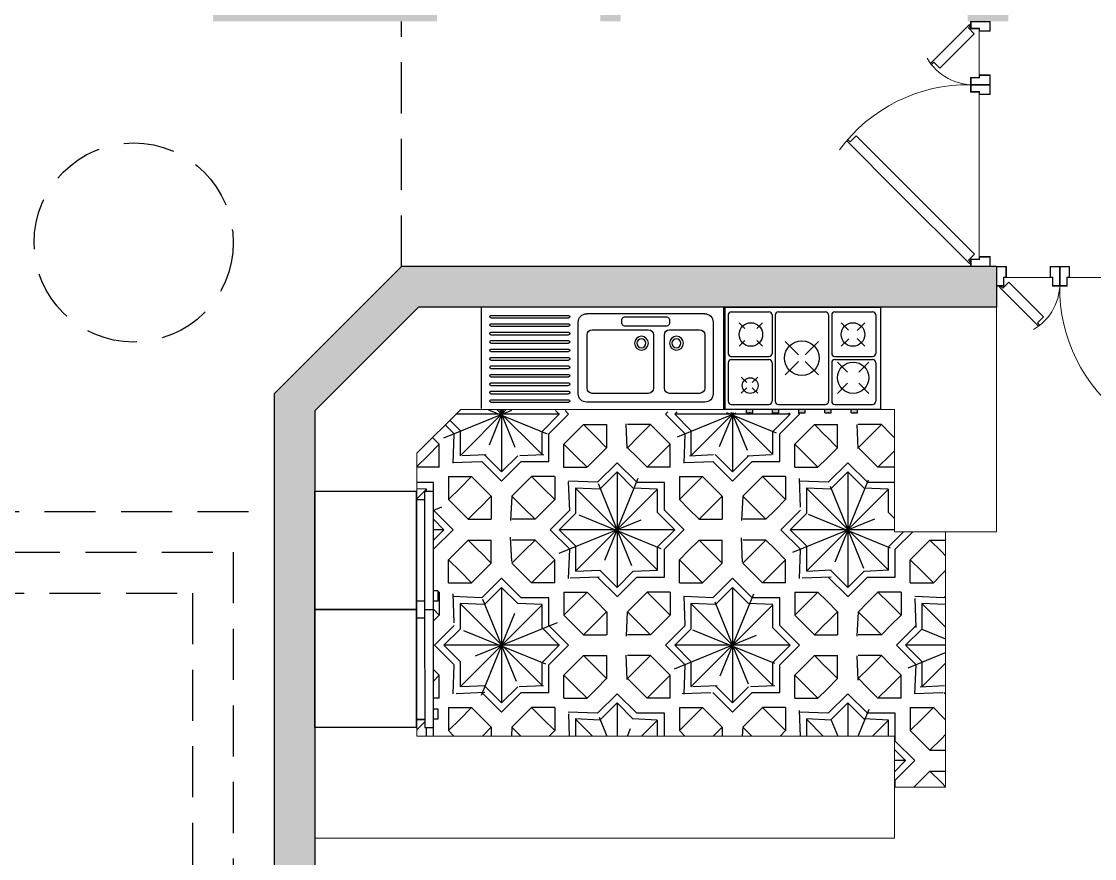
# Model space of a CAD drawing. Header units: inches. Extents: x 70 to 1974, y -315 to 363.
# Drawn here: x 153.58 to 158.84, y 39.13 to 43.23 of the extents above; entities that cross this region are included whole.
import ezdxf

# ---------------------------------------------------------------- set-up
doc = ezdxf.new("R2010")
doc.units = ezdxf.units.IN
doc.header["$MEASUREMENT"] = 0
doc.linetypes.add('HIDDEN', pattern=[0.375, 0.25, -0.125])
for name, color, linetype, lineweight in [('1', 19, 'Continuous', 5), ('FURN', 155, 'Continuous', 13), ('LAYER1', 8, 'Continuous', 9)]:
    doc.layers.add(name, color=color, linetype=linetype, lineweight=lineweight)
for name, color, linetype in [('fer', 8, 'Continuous'), ('fernesher  01', 8, 'Continuous'), ('Fur', 1, 'Continuous'), ('HATCH', 253, 'Continuous'), ('HID', 5, 'HIDDEN')]:
    doc.layers.add(name, color=color, linetype=linetype)
doc.layers.add('moble', color=7, linetype='Continuous', lineweight=5, true_color=0x32414e)

# ---------------------------------------------------------------- blocks, each defined once
blk = doc.blocks.new('DBLDR120K')
at = {"linetype": 'Continuous'}
for p, q in [((-1.18, -0.096), (-1.1857, -0.1017)), ((-1.1857, -0.1017), (-0.9948, -0.2926)), ((-1.169, -0.107), (-1.18, -0.096)), ((-1.1397, -0.0777), (-1.1686, -0.1067)), ((-0.4028, -0.4202), (-0.0603, -0.0777)), ((-0.0143, -0.1017), (-0.3678, -0.4552)), ((-0.0603, -0.0777), (-0.0314, -0.1067)), ((-0.031, -0.107), (-0.02, -0.096)), ((-0.02, -0.096), (-0.0143, -0.1017)), ((-1.0001, -0.2759), (-0.9708, -0.2466)), ((-0.9891, -0.287), (-1.0001, -0.2759)), ((-0.9948, -0.2926), (-0.9891, -0.287)), ((-0.6393, -0.6567), (-0.4028, -0.4202)), ((-0.3678, -0.4552), (-0.6153, -0.7027)), ((-0.61, -0.686), (-0.6393, -0.6567)), ((-0.621, -0.697), (-0.61, -0.686)), ((-0.6153, -0.7027), (-0.621, -0.697))]:
    blk.add_line(p, q, dxfattribs=at)
for p, q in [((-1.1519, -0.0545), (-0.9381, -0.0545)), ((-1.1397, -0.0777), (-0.9708, -0.2466)), ((-0.0481, -0.0545), (-0.8419, -0.0545))]:
    blk.add_line(p, q)
for points in [[(-1.1519, -0.0545), (-1.1519, 0), (-1.2, 0), (-1.2, -0.096), (-1.1644, -0.096), (-1.1644, -0.0545)], [(-0.9381, -0.0545), (-0.9381, 0), (-0.89, 0), (-0.89, -0.096), (-0.9256, -0.096), (-0.9256, -0.0545)], [(-0.8419, -0.0545), (-0.8419, 0), (-0.89, 0), (-0.89, -0.096), (-0.8544, -0.096), (-0.8544, -0.0545)], [(-0.0481, -0.0545), (-0.0481, 0), (0, 0), (0, -0.096), (-0.0356, -0.096), (-0.0356, -0.0545)], [(-1.1539, -0.0525), (-1.1539, -0.002), (-1.198, -0.002), (-1.198, -0.094), (-1.1664, -0.094), (-1.1664, -0.0525)], [(-0.9361, -0.0525), (-0.9361, -0.002), (-0.892, -0.002), (-0.892, -0.094), (-0.9236, -0.094), (-0.9236, -0.0525)], [(-0.8439, -0.0525), (-0.8439, -0.002), (-0.888, -0.002), (-0.888, -0.094), (-0.8564, -0.094), (-0.8564, -0.0525)], [(-0.0461, -0.0525), (-0.0461, -0.002), (-0.002, -0.002), (-0.002, -0.094), (-0.0336, -0.094), (-0.0336, -0.0525)]]:
    blk.add_lwpolyline(points, close=True, dxfattribs=at)
for centre, radius, start, end in [((-1.6655, -0.1105), 0.7756, 8.0415, 8.1907), ((-0.1145, -0.1105), 0.7756, 171.8093, 171.9585), ((-1.154, -0.0815), 0.2645, 300.4974, 3.1415), ((-0.1145, -0.1105), 0.7756, 178.9285, 233.9661)]:
    blk.add_arc(centre, radius, start, end)
blk = doc.blocks.new('REFREJRATOR')
at = {"layer": 'fer', "linetype": 'Continuous'}
for p, q in [((0, 0), (-0.6433, 0)), ((-0.6433, 0), (-0.6433, -0.5514)), ((0, -0.5514), (0, 0)), ((-0.6433, -0.5514), (0, -0.5514)), ((-0.5974, -0.5514), (-0.5974, -0.5974)), ((-0.046, -0.5514), (-0.046, -0.5974)), ((-0.6433, -0.5974), (-0.6433, -0.6433)), ((-0.6433, -0.5974), (0, -0.5974)), ((0, -0.5974), (0, -0.6433)), ((-0.6433, -0.6433), (0, -0.6433)), ((-0.1007, -0.6712), (-0.1007, -0.6433)), ((-0.0472, -0.6712), (-0.1007, -0.6712)), ((-0.0472, -0.6433), (-0.0472, -0.6712))]:
    blk.add_line(p, q, dxfattribs=at)
blk = doc.blocks.new('eg')
at = {"layer": 'Fur', "color": 252}
for p, q in [((0, 0.5), (0, 0)), ((1.2043, 0.5), (1.2043, 0)), ((0.0584, 0.4267), (0.0584, 0.0733)), ((0.6834, 0.4686), (0.1003, 0.4686)), ((0.2746, 0.4397), (0.2746, 0.42)), ((0.4966, 0.4521), (0.2871, 0.4521)), ((0.509, 0.42), (0.509, 0.4397)), ((0.7252, 0.0733), (0.7252, 0.4267)), ((1.1564, 0.4602), (0.7731, 0.4602)), ((1.1564, 0.4477), (0.7731, 0.4477)), ((0.2735, 0.3889), (0.1257, 0.3889)), ((0.2871, 0.4076), (0.4966, 0.4076)), ((0.6556, 0.3889), (0.3788, 0.3889)), ((1.1564, 0.4186), (0.7731, 0.4186)), ((1.1564, 0.4061), (0.7731, 0.4061)), ((1.1564, 0.3769), (0.7731, 0.3769)), ((0.1, 0.3632), (0.1, 0.1005)), ((0.2992, 0.1005), (0.2992, 0.3632)), ((0.3531, 0.3632), (0.3531, 0.1005)), ((0.6813, 0.1005), (0.6813, 0.3632)), ((1.1564, 0.3644), (0.7731, 0.3644)), ((1.1564, 0.3352), (0.7731, 0.3352)), ((1.1564, 0.3227), (0.7731, 0.3227)), ((1.1564, 0.2936), (0.7731, 0.2936)), ((1.1564, 0.2811), (0.7731, 0.2811)), ((1.1564, 0.2519), (0.7731, 0.2519)), ((1.1564, 0.2394), (0.7731, 0.2394)), ((1.1564, 0.2102), (0.7731, 0.2102)), ((1.1564, 0.1977), (0.7731, 0.1977)), ((1.1564, 0.1686), (0.7731, 0.1686)), ((1.1564, 0.1561), (0.7731, 0.1561)), ((1.1564, 0.1269), (0.7731, 0.1269)), ((1.1564, 0.1144), (0.7731, 0.1144)), ((0.1257, 0.0748), (0.2735, 0.0748)), ((0.3788, 0.0748), (0.6556, 0.0748)), ((1.1564, 0.0852), (0.7731, 0.0852)), ((1.1564, 0.0727), (0.7731, 0.0727)), ((0.1003, 0.0314), (0.6834, 0.0314)), ((1.1564, 0.0436), (0.7731, 0.0436)), ((1.1564, 0.0311), (0.7731, 0.0311))]:
    blk.add_line(p, q, dxfattribs=at)
for centre, radius in [((0.2397, 0.3226), 0.034), ((0.2397, 0.3226), 0.0223), ((0.4127, 0.3226), 0.034), ((0.4127, 0.3226), 0.0223)]:
    blk.add_circle(centre, radius, dxfattribs=at)
for centre, radius, start, end in [((0.1003, 0.4267), 0.0418, 90, 180), ((0.2871, 0.4397), 0.0124, 90, 180), ((0.4966, 0.4397), 0.0124, 0, 90), ((0.6834, 0.4267), 0.0418, 0, 90), ((0.7731, 0.454), 0.00625, 90, 270), ((1.1564, 0.454), 0.00625, 270, 90), ((0.1257, 0.3632), 0.0257, 90, 180), ((0.2735, 0.3632), 0.0257, 0, 90), ((0.2871, 0.42), 0.0124, 180, 270), ((0.3788, 0.3632), 0.0257, 90, 180), ((0.4966, 0.42), 0.0124, 270, 0), ((0.6556, 0.3632), 0.0257, 0, 90), ((0.7731, 0.4123), 0.00625, 90, 270), ((0.7731, 0.3706), 0.00625, 90, 270), ((1.1564, 0.4123), 0.00625, 270, 90), ((1.1564, 0.3706), 0.00625, 270, 90), ((0.7731, 0.329), 0.00625, 90, 270), ((1.1564, 0.329), 0.00625, 270, 90), ((0.7731, 0.2873), 0.00625, 90, 270), ((1.1564, 0.2873), 0.00625, 270, 90), ((0.7731, 0.2456), 0.00625, 90, 270), ((1.1564, 0.2456), 0.00625, 270, 90), ((0.7731, 0.204), 0.00625, 90, 270), ((0.7731, 0.1623), 0.00625, 90, 270), ((1.1564, 0.204), 0.00625, 270, 90), ((1.1564, 0.1623), 0.00625, 270, 90), ((0.7731, 0.1206), 0.00625, 90, 270), ((1.1564, 0.1206), 0.00625, 270, 90), ((0.1003, 0.0733), 0.0418, 180, 270), ((0.1257, 0.1005), 0.0257, 180, 270), ((0.2735, 0.1005), 0.0257, 270, 0), ((0.3788, 0.1005), 0.0257, 180, 270), ((0.6556, 0.1005), 0.0257, 270, 0), ((0.6834, 0.0733), 0.0418, 270, 360), ((0.7731, 0.079), 0.00625, 90, 270), ((1.1564, 0.079), 0.00625, 270, 90), ((0.7731, 0.0373), 0.00625, 90, 270), ((1.1564, 0.0373), 0.00625, 270, 90)]:
    blk.add_arc(centre, radius, start, end, dxfattribs=at)
blk = doc.blocks.new('GAZ')
at = {"layer": '1'}
h = blk.add_hatch(color=256, dxfattribs=at)
h.paths.add_polyline_path([(-0.8533, -0.65), (-0.8533, -0.6736), (-0.8133, -0.6736), (-0.8133, -0.65)])
h.paths.add_polyline_path([(-0.6472, -0.6736), (-0.6472, -0.65), (-0.6872, -0.65), (-0.6872, -0.6736)])
h.paths.add_polyline_path([(-0.48, -0.6736), (-0.48, -0.65), (-0.52, -0.65), (-0.52, -0.6736)])
h.paths.add_polyline_path([(-0.3133, -0.6736), (-0.3133, -0.65), (-0.3533, -0.65), (-0.3533, -0.6736)])
h.paths.add_polyline_path([(-0.1867, -0.65), (-0.1867, -0.6736), (-0.1467, -0.6736), (-0.1467, -0.65)])
at = {"layer": 'fer', "linetype": 'Continuous'}
for p, q in [((-1, 0), (0, 0)), ((-1, 0), (-1, -0.65)), ((0, 0), (0, -0.65)), ((-1, -0.65), (0, -0.65))]:
    blk.add_line(p, q, dxfattribs=at)
at = {"layer": 'fernesher  01', "linetype": 'Continuous'}
for p, q in [((-0.97, -0.05), (-0.97, -0.295)), ((-0.95, -0.03), (-0.71, -0.03)), ((-0.69, -0.05), (-0.69, -0.295)), ((-0.67, -0.05), (-0.67, -0.6)), ((-0.65, -0.03), (-0.35, -0.03)), ((-0.33, -0.05), (-0.33, -0.6)), ((-0.31, -0.05), (-0.31, -0.295)), ((-0.29, -0.03), (-0.05, -0.03)), ((-0.03, -0.05), (-0.03, -0.295)), ((-0.9, -0.1), (-0.8625, -0.1375)), ((-0.7875, -0.1375), (-0.75, -0.1)), ((-0.25, -0.1), (-0.2023, -0.1477)), ((-0.1486, -0.1486), (-0.1, -0.1)), ((-0.25, -0.25), (-0.202, -0.202)), ((-0.1489, -0.2011), (-0.1, -0.25)), ((-0.9, -0.25), (-0.8625, -0.2125)), ((-0.7875, -0.2125), (-0.75, -0.25)), ((-0.6061, -0.2189), (-0.5212, -0.3038)), ((-0.4788, -0.3038), (-0.3939, -0.2189)), ((-0.95, -0.315), (-0.71, -0.315)), ((-0.95, -0.335), (-0.71, -0.335)), ((-0.29, -0.315), (-0.05, -0.315)), ((-0.29, -0.335), (-0.05, -0.335)), ((-0.97, -0.355), (-0.97, -0.6)), ((-0.69, -0.355), (-0.69, -0.6)), ((-0.6061, -0.4311), (-0.5212, -0.3462)), ((-0.4788, -0.3462), (-0.3939, -0.4311)), ((-0.31, -0.355), (-0.31, -0.6)), ((-0.2736, -0.35), (-0.209, -0.4146)), ((-0.1381, -0.4146), (-0.0736, -0.35)), ((-0.03, -0.355), (-0.03, -0.6)), ((-0.887, -0.4471), (-0.8511, -0.481)), ((-0.8158, -0.481), (-0.7799, -0.4471)), ((-0.887, -0.5482), (-0.8511, -0.5143)), ((-0.8158, -0.5143), (-0.7799, -0.5482)), ((-0.2736, -0.55), (-0.209, -0.4854)), ((-0.1381, -0.4854), (-0.0736, -0.55)), ((-0.95, -0.62), (-0.71, -0.62)), ((-0.8533, -0.6736), (-0.8533, -0.65)), ((-0.8533, -0.6736), (-0.8533, -0.65)), ((-0.8533, -0.6736), (-0.8533, -0.65)), ((-0.8533, -0.6736), (-0.8133, -0.6736)), ((-0.8133, -0.6736), (-0.8133, -0.65)), ((-0.6872, -0.6736), (-0.6872, -0.65)), ((-0.6872, -0.6736), (-0.6472, -0.6736)), ((-0.65, -0.62), (-0.35, -0.62)), ((-0.6472, -0.6736), (-0.6472, -0.65)), ((-0.52, -0.6736), (-0.52, -0.65)), ((-0.52, -0.6736), (-0.48, -0.6736)), ((-0.48, -0.6736), (-0.48, -0.65)), ((-0.3533, -0.6736), (-0.3533, -0.65)), ((-0.3533, -0.6736), (-0.3133, -0.6736)), ((-0.3133, -0.6736), (-0.3133, -0.65)), ((-0.29, -0.62), (-0.05, -0.62)), ((-0.1867, -0.6736), (-0.1867, -0.65)), ((-0.1867, -0.6736), (-0.1467, -0.6736)), ((-0.1467, -0.6736), (-0.1467, -0.65))]:
    blk.add_line(p, q, dxfattribs=at)
for points in [[(-0.8511, -0.48), (-0.8511, -0.481)], [(-0.8511, -0.5143), (-0.8511, -0.5153)], [(-0.8158, -0.481), (-0.8158, -0.48)], [(-0.8158, -0.5153), (-0.8158, -0.5143)]]:
    blk.add_lwpolyline(points, dxfattribs=at)
for centre, radius in [((-0.825, -0.175), 0.075), ((-0.175, -0.175), 0.075), ((-0.5, -0.325), 0.1107), ((-0.1736, -0.45), 0.1), ((-0.8294, -0.5), 0.05)]:
    blk.add_circle(centre, radius, dxfattribs=at)
for centre, start, end in [((-0.95, -0.05), 90, 180), ((-0.71, -0.05), 0, 90), ((-0.65, -0.05), 90, 180), ((-0.35, -0.05), 0, 90), ((-0.29, -0.05), 90, 180), ((-0.05, -0.05), 0, 90), ((-0.95, -0.295), 180, 270), ((-0.95, -0.355), 90, 180), ((-0.71, -0.295), 270, 0), ((-0.71, -0.355), 0, 90), ((-0.29, -0.295), 180, 270), ((-0.29, -0.355), 90, 180), ((-0.05, -0.295), 270, 360), ((-0.05, -0.355), 0, 90), ((-0.95, -0.6), 180, 270), ((-0.71, -0.6), 270, 0), ((-0.65, -0.6), 180, 270), ((-0.35, -0.6), 270, 0), ((-0.29, -0.6), 180, 270), ((-0.05, -0.6), 270, 0)]:
    blk.add_arc(centre, 0.02, start, end, dxfattribs=at)
for p in [(-0.8333, -0.6736), (-0.6872, -0.6736), (-0.5, -0.6736), (-0.3333, -0.6736), (-0.1667, -0.6736)]:
    blk.add_point(p, dxfattribs=at)
blk = doc.blocks.new('k1')
at = {"true_color": 0x636466}
h = blk.add_hatch(color=251, dxfattribs=at)
h.dxf.hatch_style = 1
h.paths.add_polyline_path([(-461.0846, -161.5584), (-462.6065, -161.5584), (-462.6065, -162.181), (-462.6065, -162.181), (-462.6065, -162.3188), (-462.4682, -162.3188), (-462.4682, -161.6968), (-461.2229, -161.6968), (-461.2229, -162.942), (-461.0846, -162.942), (-461.0846, -162.8037)])
h.paths.add_polyline_path([(-460.3927, -161.6968), (-459.1475, -161.6968), (-459.1475, -162.942), (-457.907, -162.942), (-457.907, -162.8037), (-459.0091, -162.8037), (-459.0091, -161.5584), (-460.5311, -161.5584), (-460.5311, -162.181), (-461.0846, -162.181), (-461.0846, -162.3194), (-460.3927, -162.3194)])
h.paths.add_polyline_path([(-459.7009, -162.3194), (-459.1475, -162.3194), (-459.1475, -162.181), (-459.8393, -162.181), (-459.8393, -162.8037), (-461.0846, -162.8037), (-461.0846, -162.942), (-459.7009, -162.942)], flags=17)
h.paths.add_polyline_path([(-458.3173, -161.6968), (-457.072, -161.6968), (-457.0735, -162.2633), (-457.0043, -162.2633), (-456.9351, -162.2631), (-456.9337, -161.5584), (-458.4557, -161.5584), (-458.4557, -162.181), (-459.0091, -162.181), (-459.0091, -162.3194), (-458.3173, -162.3194)])
h.paths.add_polyline_path([(-457.434, -165.0145), (-453.6596, -165.0145), (-453.6596, -164.5635), (-457.434, -164.5635)], flags=9)
h.paths.add_polyline_path([(-466.4646, -178.781), (-469.7624, -178.781), (-469.7624, -178.172), (-466.4646, -178.172)], flags=9)
h.paths.add_polyline_path([(-465.7865, -177.1188), (-468.3426, -177.1188), (-468.3426, -176.3458), (-465.7865, -176.3458)], flags=9)
h.paths.add_polyline_path([(-466.6372, -172.2588), (-468.4262, -172.2588), (-468.4262, -171.5854), (-466.6372, -171.5854)], flags=9)
h.paths.add_polyline_path([(-467.4058, -174.7927), (-469.1563, -174.7927), (-469.1563, -174.3652), (-467.4058, -174.3652)], flags=9)
h.paths.add_polyline_path([(-466.5791, -173.4899), (-469.3301, -173.4899), (-469.3301, -173.0249), (-466.5791, -173.0249)], flags=9)
h.paths.add_polyline_path([(-469.0047, -195.6182), (-468.5367, -195.6499), (-468.4415, -195.1099), (-468.9095, -195.0782)], flags=9)
h.paths.add_polyline_path([(-465.4248, -183.2086), (-468.8542, -183.2375), (-468.859, -182.6675), (-465.4296, -182.6386)], flags=9)
h.paths.add_polyline_path([(-469.3327, -170.5279), (-465.1389, -170.5279), (-465.1389, -170.0268), (-469.3327, -170.0268)], flags=9)
h.paths.add_polyline_path([(-469.4484, -194.8322), (-468.9804, -194.864), (-468.8852, -194.324), (-469.3532, -194.2922)], flags=9)
h.paths.add_polyline_path([(-467.2761, -194.8572), (-468.7185, -194.8693), (-468.7236, -194.2619), (-467.2812, -194.2497)], flags=9)
h.paths.add_polyline_path([(-464.4483, -194.8452), (-465.6532, -194.8554), (-465.658, -194.2854), (-464.4531, -194.2752)], flags=9)
h.paths.add_polyline_path([(-466.8236, -194.8161), (-465.8001, -194.8479), (-465.7049, -194.3079), (-466.7283, -194.2761)], flags=9)
h.paths.add_polyline_path([(-468.6542, -184.4538), (-467.9788, -184.4761), (-467.9121, -184.093), (-468.5875, -184.0708)], flags=9)
h.paths.add_polyline_path([(-468.0005, -184.2226), (-467.9115, -184.2308), (-467.8869, -184.09), (-467.976, -184.0818)], flags=9)
h.paths.add_polyline_path([(-469.3709, -184.1154), (-469.3068, -184.1217), (-469.2877, -184.0123), (-469.3518, -184.0059)], flags=9)
h.paths.add_polyline_path([(-469.4589, -184.4456), (-469.3558, -184.4539), (-469.3307, -184.3103), (-469.4338, -184.3019)], flags=9)
h.paths.add_polyline_path([(-469.5642, -184.3939), (-468.6423, -184.4137), (-468.583, -184.0728), (-469.5048, -184.053)], flags=9)
h.paths.add_polyline_path([(-468.6139, -183.8392), (-467.9386, -183.8615), (-467.8718, -183.4785), (-468.5472, -183.4562)], flags=9)
h.paths.add_polyline_path([(-467.9602, -183.5893), (-467.8711, -183.5975), (-467.8466, -183.4567), (-467.9356, -183.4486)], flags=9)
h.paths.add_polyline_path([(-469.3753, -183.5029), (-469.3112, -183.5093), (-469.2922, -183.3999), (-469.3563, -183.3935)], flags=9)
h.paths.add_polyline_path([(-469.4633, -183.8331), (-469.3602, -183.8415), (-469.3352, -183.6978), (-469.4383, -183.6895)], flags=9)
h.paths.add_polyline_path([(-469.5687, -183.7814), (-468.6468, -183.8012), (-468.5875, -183.4604), (-469.5093, -183.4406)], flags=9)
h.paths.add_polyline_path([(-464.47, -193.0711), (-466.41, -193.0875), (-466.415, -192.4875), (-464.4751, -192.4711)], flags=9)
h.paths.add_polyline_path([(-464.4471, -179.8895), (-467.4444, -179.9148), (-467.4494, -179.3223), (-464.4521, -179.297)], flags=9)
h.paths.add_polyline_path([(-464.457, -175.972), (-466.6844, -175.9908), (-466.6894, -175.3983), (-464.462, -175.3795)], flags=9)
h.paths.add_polyline_path([(-464.4659, -178.7758), (-466.5484, -178.7933), (-466.5535, -178.1859), (-464.4711, -178.1683)], flags=9)
h.paths.add_polyline_path([(-464.4666, -174.8525), (-466.289, -174.8679), (-466.294, -174.2754), (-464.4716, -174.26)], flags=9)
h.paths.add_polyline_path([(-464.4687, -173.5351), (-466.4711, -173.552), (-466.476, -172.9745), (-464.4735, -172.9576)], flags=9)
h.paths.add_polyline_path([(-464.498, -172.0947), (-465.5354, -172.1034), (-465.539, -171.6759), (-464.5016, -171.6672)], flags=9)
h.paths.add_polyline_path([(-464.487, -190.9788), (-466.5209, -190.9788), (-466.5209, -190.4838), (-464.487, -190.4838)], flags=9)
h.paths.add_polyline_path([(-464.361, -186.5578), (-469.8351, -186.604), (-469.84, -186.0269), (-464.3658, -185.9807)], flags=9)
h.paths.add_polyline_path([(-464.4788, -192.0283), (-465.4211, -192.0283), (-465.4211, -191.4476), (-464.4788, -191.4476)], flags=9)
h.paths.add_polyline_path([(-464.4729, -195.6192), (-466.4129, -195.6356), (-466.4173, -195.1106), (-464.4774, -195.0942)], flags=9)
h.paths.add_polyline_path([(-467.7853, -195.7628), (-468.3703, -195.7628), (-468.3703, -194.9678), (-467.7853, -194.9678)], flags=9)
h.paths.add_polyline_path([(-466.5666, -185.6325), (-467.5813, -185.6325), (-467.5813, -185.1645), (-466.5666, -185.1645)], flags=9)
h.paths.add_polyline_path([(-464.4327, -185.5774), (-466.2107, -185.5924), (-466.2141, -185.194), (-464.436, -185.179)], flags=9)
h.paths.add_polyline_path([(-465.6546, -185.0812), (-469.0091, -185.0812), (-469.0091, -184.6089), (-465.6546, -184.6089)], flags=9)
h.paths.add_polyline_path([(-466.2428, -184.4307), (-467.9102, -184.4448), (-467.9133, -184.0854), (-466.2458, -184.0713)], flags=9)
h.paths.add_polyline_path([(-466.2566, -183.7842), (-467.5346, -183.795), (-467.538, -183.3956), (-466.2599, -183.3848)], flags=9)
h.paths.add_polyline_path([(-465.0273, -184.3294), (-465.4483, -184.3329), (-465.4513, -183.9785), (-465.0303, -183.9749)], flags=9)
h.paths.add_polyline_path([(-464.3973, -183.8968), (-466.0498, -183.9107), (-466.0528, -183.5562), (-464.4003, -183.5423)], flags=9)
h.paths.add_polyline_path([(-464.455, -185.0631), (-465.6467, -185.0732), (-465.6499, -184.6851), (-464.4582, -184.6751)], flags=9)
h.paths.add_polyline_path([(-469.6945, -185.0329), (-469.0256, -185.0536), (-468.9633, -184.7007), (-469.6323, -184.6799)], flags=9)
h.paths.add_polyline_path([(-454.5593, -188.4483), (-454.6086, -188.4483), (-454.6086, -188.3003), (-454.5593, -188.3003)], flags=9)
h.paths.add_polyline_path([(-453.4972, -188.5378), (-454.5503, -188.5378), (-454.5503, -188.1414), (-453.4972, -188.1414)], flags=9)
h.paths.add_polyline_path([(-454.1227, -187.4118), (-454.172, -187.4118), (-454.172, -187.2638), (-454.1227, -187.2638)], flags=9)
h.paths.add_polyline_path([(-453.4705, -187.5187), (-454.1053, -187.5187), (-454.1053, -187.0937), (-453.4705, -187.0937)], flags=9)
h.paths.add_polyline_path([(-453.9631, -180.2095), (-454.0124, -180.2095), (-454.0124, -180.0615), (-453.9631, -180.0615)], flags=9)
h.paths.add_polyline_path([(-453.745, -181.0596), (-453.7944, -181.0596), (-453.7944, -180.9116), (-453.745, -180.9116)], flags=9)
h.paths.add_polyline_path([(-453.8343, -182.0033), (-453.8837, -182.0033), (-453.8837, -181.8553), (-453.8343, -181.8553)], flags=9)
h.paths.add_polyline_path([(-454.2191, -183.8516), (-454.2685, -183.8516), (-454.2685, -183.7036), (-454.2191, -183.7036)], flags=9)
h.paths.add_polyline_path([(-454.3381, -184.7282), (-454.3874, -184.7282), (-454.3874, -184.5803), (-454.3381, -184.5803)], flags=9)
h.paths.add_polyline_path([(-453.4934, -186.5421), (-454.1745, -186.5421), (-454.1745, -186.1171), (-453.4934, -186.1171)], flags=9)
h.paths.add_polyline_path([(-452.9888, -187.4826), (-453.5455, -187.4826), (-453.5455, -187.1401), (-452.9888, -187.1401)], flags=9)
h.paths.add_polyline_path([(-452.9888, -186.4979), (-453.5455, -186.4979), (-453.5455, -186.1555), (-452.9888, -186.1555)], flags=9)
h.paths.add_polyline_path([(-452.9803, -184.8325), (-454.3481, -184.8325), (-454.3481, -184.3829), (-452.9803, -184.3829)], flags=9)
h.paths.add_polyline_path([(-452.9468, -184.0507), (-454.226, -184.0507), (-454.226, -183.5072), (-452.9468, -183.5072)], flags=9)
h.paths.add_polyline_path([(-453.1169, -182.1053), (-453.8089, -182.1053), (-453.8089, -181.6802), (-453.1169, -181.6802)], flags=9)
h.paths.add_polyline_path([(-453.136, -181.1745), (-453.7422, -181.1745), (-453.7422, -180.729), (-453.136, -180.729)], flags=9)
h.paths.add_polyline_path([(-453.001, -180.3219), (-453.9383, -180.3219), (-453.9383, -179.8723), (-453.001, -179.8723)], flags=9)
h.paths.add_polyline_path([(-452.9331, -173.2627), (-456.203, -173.3197), (-456.2193, -172.3875), (-452.9494, -172.3304)], flags=9)
h.paths.add_polyline_path([(-452.992, -185.4166), (-454.0463, -185.4166), (-454.0463, -185.1486), (-452.992, -185.1486)], flags=9)
h.paths.add_polyline_path([(-452.9712, -185.9599), (-453.9002, -185.9599), (-453.9002, -185.69), (-452.9712, -185.69)], flags=9)
h.paths.add_polyline_path([(-452.9423, -190.734), (-453.6863, -190.734), (-453.6863, -190.4296), (-452.9423, -190.4296)], flags=9)
h.paths.add_polyline_path([(-452.9888, -188.5324), (-453.5455, -188.5324), (-453.5455, -188.1899), (-452.9888, -188.1899)], flags=9)
h.paths.add_polyline_path([(-454.1582, -186.4325), (-454.2075, -186.4325), (-454.2075, -186.2845), (-454.1582, -186.2845)], flags=9)
h.paths.add_polyline_path([(-454.4433, -190.8044), (-455.4942, -190.8044), (-455.4942, -190.3918), (-454.4433, -190.3918)], flags=9)
h.paths.add_polyline_path([(-452.955, -190.1558), (-453.7048, -190.1558), (-453.7048, -189.8345), (-452.955, -189.8345)], flags=9)
h.paths.add_polyline_path([(-455.3858, -190.1388), (-454.5791, -190.1388), (-454.5791, -189.8611), (-455.3858, -189.8611)], flags=9)
h.paths.add_polyline_path([(-453.0879, -175.6578), (-455.011, -175.6578), (-455.011, -175.326), (-453.0879, -175.326)], flags=9)
h = blk.add_hatch(color=251, dxfattribs=at)
h.dxf.hatch_style = 1
h.paths.add_polyline_path([(-454.8273, -165.5709), (-455.4496, -165.5709), (-455.4496, -165.7093), (-454.827, -165.7093)])
h.paths.add_polyline_path([(-454.6889, -165.5709), (-454.8273, -165.5709), (-454.827, -165.7093), (-454.6886, -165.7093)])
h.paths.add_polyline_path([(-454.066, -165.5709), (-454.6889, -165.5709), (-454.6886, -165.7093), (-454.2044, -165.7093), (-454.2044, -166.9545), (-454.827, -166.9545), (-454.827, -167.6464), (-454.6886, -167.6464), (-454.6886, -167.0929), (-454.066, -167.0929)])
h.paths.add_polyline_path([(-454.6886, -165.7093), (-454.827, -165.7093), (-454.827, -166.2627), (-455.4496, -166.2627), (-455.4496, -167.7847), (-454.2044, -167.7847), (-454.2044, -169.03), (-454.827, -169.03), (-454.827, -169.7218), (-454.6886, -169.7218), (-454.6886, -169.1683), (-454.066, -169.1683), (-454.066, -167.6464), (-455.3113, -167.6464), (-455.3113, -166.4011), (-454.6886, -166.4011)])
h.paths.add_polyline_path([(-454.6886, -167.7847), (-454.827, -167.7847), (-454.827, -168.3382), (-455.4496, -168.3382), (-455.4496, -169.7218), (-455.3113, -169.7218), (-455.3113, -168.4765), (-454.6886, -168.4765)], flags=17)
h.paths.add_polyline_path([(-454.066, -169.7218), (-455.4496, -169.7218), (-455.4496, -169.8602), (-454.2044, -169.8602), (-454.2044, -171.1054), (-454.827, -171.1054), (-454.827, -171.7972), (-454.6886, -171.7972), (-454.6886, -171.2438), (-454.066, -171.2438)])
h.paths.add_polyline_path([(-458.6892, -165.0145), (-454.9148, -165.0145), (-454.9148, -164.5635), (-458.6892, -164.5635)], flags=9)
h.paths.add_polyline_path([(-467.6094, -178.781), (-470.9072, -178.781), (-470.9072, -178.172), (-467.6094, -178.172)], flags=9)
h.paths.add_polyline_path([(-466.9314, -177.1188), (-469.4875, -177.1188), (-469.4875, -176.3458), (-466.9314, -176.3458)], flags=9)
h.paths.add_polyline_path([(-467.782, -172.2588), (-469.571, -172.2588), (-469.571, -171.5854), (-467.782, -171.5854)], flags=9)
h.paths.add_polyline_path([(-468.5506, -174.7927), (-470.3011, -174.7927), (-470.3011, -174.3652), (-468.5506, -174.3652)], flags=9)
h.paths.add_polyline_path([(-467.724, -173.4899), (-470.475, -173.4899), (-470.475, -173.0249), (-467.724, -173.0249)], flags=9)
h.paths.add_polyline_path([(-470.1495, -195.6182), (-469.6815, -195.6499), (-469.5863, -195.1099), (-470.0543, -195.0782)], flags=9)
h.paths.add_polyline_path([(-466.5696, -183.2086), (-469.999, -183.2375), (-470.0038, -182.6675), (-466.5744, -182.6386)], flags=9)
h.paths.add_polyline_path([(-470.4775, -170.5279), (-466.2838, -170.5279), (-466.2838, -170.0268), (-470.4775, -170.0268)], flags=9)
h.paths.add_polyline_path([(-470.5932, -194.8322), (-470.1252, -194.864), (-470.03, -194.324), (-470.498, -194.2922)], flags=9)
h.paths.add_polyline_path([(-468.4209, -194.8572), (-469.8633, -194.8693), (-469.8685, -194.2619), (-468.426, -194.2497)], flags=9)
h.paths.add_polyline_path([(-465.5931, -194.8452), (-466.798, -194.8554), (-466.8029, -194.2854), (-465.5979, -194.2752)], flags=9)
h.paths.add_polyline_path([(-467.9684, -194.8161), (-466.945, -194.8479), (-466.8497, -194.3079), (-467.8732, -194.2761)], flags=9)
h.paths.add_polyline_path([(-469.799, -184.4538), (-469.1236, -184.4761), (-469.0569, -184.093), (-469.7323, -184.0708)], flags=9)
h.paths.add_polyline_path([(-469.1453, -184.2226), (-469.0563, -184.2308), (-469.0318, -184.09), (-469.1208, -184.0818)], flags=9)
h.paths.add_polyline_path([(-470.5157, -184.1154), (-470.4516, -184.1217), (-470.4325, -184.0123), (-470.4966, -184.0059)], flags=9)
h.paths.add_polyline_path([(-470.6037, -184.4456), (-470.5006, -184.4539), (-470.4756, -184.3103), (-470.5787, -184.3019)], flags=9)
h.paths.add_polyline_path([(-470.709, -184.3939), (-469.7872, -184.4137), (-469.7278, -184.0728), (-470.6497, -184.053)], flags=9)
h.paths.add_polyline_path([(-469.7588, -183.8392), (-469.0834, -183.8615), (-469.0167, -183.4785), (-469.6921, -183.4562)], flags=9)
h.paths.add_polyline_path([(-469.105, -183.5893), (-469.016, -183.5975), (-468.9914, -183.4567), (-469.0805, -183.4486)], flags=9)
h.paths.add_polyline_path([(-470.5202, -183.5029), (-470.4561, -183.5093), (-470.437, -183.3999), (-470.5011, -183.3935)], flags=9)
h.paths.add_polyline_path([(-470.6082, -183.8331), (-470.5051, -183.8415), (-470.48, -183.6978), (-470.5831, -183.6895)], flags=9)
h.paths.add_polyline_path([(-470.7135, -183.7814), (-469.7916, -183.8012), (-469.7323, -183.4604), (-470.6541, -183.4406)], flags=9)
h.paths.add_polyline_path([(-465.6149, -193.0711), (-467.5548, -193.0875), (-467.5599, -192.4875), (-465.6199, -192.4711)], flags=9)
h.paths.add_polyline_path([(-465.5919, -179.8895), (-468.5893, -179.9148), (-468.5943, -179.3223), (-465.5969, -179.297)], flags=9)
h.paths.add_polyline_path([(-465.6018, -175.972), (-467.8293, -175.9908), (-467.8343, -175.3983), (-465.6068, -175.3795)], flags=9)
h.paths.add_polyline_path([(-465.6108, -178.7758), (-467.6932, -178.7933), (-467.6983, -178.1859), (-465.6159, -178.1683)], flags=9)
h.paths.add_polyline_path([(-465.6114, -174.8525), (-467.4339, -174.8679), (-467.4389, -174.2754), (-465.6164, -174.26)], flags=9)
h.paths.add_polyline_path([(-465.6135, -173.5351), (-467.6159, -173.552), (-467.6208, -172.9745), (-465.6184, -172.9576)], flags=9)
h.paths.add_polyline_path([(-465.6428, -172.0947), (-466.6803, -172.1034), (-466.6839, -171.6759), (-465.6464, -171.6672)], flags=9)
h.paths.add_polyline_path([(-465.6319, -190.9788), (-467.6657, -190.9788), (-467.6657, -190.4838), (-465.6319, -190.4838)], flags=9)
h.paths.add_polyline_path([(-465.5058, -186.5578), (-470.98, -186.604), (-470.9848, -186.0269), (-465.5107, -185.9807)], flags=9)
h.paths.add_polyline_path([(-465.6236, -192.0283), (-466.566, -192.0283), (-466.566, -191.4476), (-465.6236, -191.4476)], flags=9)
h.paths.add_polyline_path([(-465.6178, -195.6192), (-467.5577, -195.6356), (-467.5621, -195.1106), (-465.6222, -195.0942)], flags=9)
h.paths.add_polyline_path([(-468.9301, -195.7628), (-469.5151, -195.7628), (-469.5151, -194.9678), (-468.9301, -194.9678)], flags=9)
h.paths.add_polyline_path([(-467.7114, -185.6325), (-468.7261, -185.6325), (-468.7261, -185.1645), (-467.7114, -185.1645)], flags=9)
h.paths.add_polyline_path([(-465.5775, -185.5774), (-467.3556, -185.5924), (-467.3589, -185.194), (-465.5809, -185.179)], flags=9)
h.paths.add_polyline_path([(-466.7994, -185.0812), (-470.154, -185.0812), (-470.154, -184.6089), (-466.7994, -184.6089)], flags=9)
h.paths.add_polyline_path([(-467.3876, -184.4307), (-469.0551, -184.4448), (-469.0581, -184.0854), (-467.3907, -184.0713)], flags=9)
h.paths.add_polyline_path([(-467.4014, -183.7842), (-468.6794, -183.795), (-468.6828, -183.3956), (-467.4048, -183.3848)], flags=9)
h.paths.add_polyline_path([(-466.1721, -184.3294), (-466.5931, -184.3329), (-466.5961, -183.9785), (-466.1751, -183.9749)], flags=9)
h.paths.add_polyline_path([(-465.5422, -183.8968), (-467.1946, -183.9107), (-467.1976, -183.5562), (-465.5452, -183.5423)], flags=9)
h.paths.add_polyline_path([(-465.5998, -185.0631), (-466.7915, -185.0732), (-466.7948, -184.6851), (-465.603, -184.6751)], flags=9)
h.paths.add_polyline_path([(-470.8394, -185.0329), (-470.1704, -185.0536), (-470.1082, -184.7007), (-470.7771, -184.6799)], flags=9)
h.paths.add_polyline_path([(-455.7041, -188.4483), (-455.7534, -188.4483), (-455.7534, -188.3003), (-455.7041, -188.3003)], flags=9)
h.paths.add_polyline_path([(-454.6421, -188.5378), (-455.6951, -188.5378), (-455.6951, -188.1414), (-454.6421, -188.1414)], flags=9)
h.paths.add_polyline_path([(-455.2675, -187.4118), (-455.3168, -187.4118), (-455.3168, -187.2638), (-455.2675, -187.2638)], flags=9)
h.paths.add_polyline_path([(-454.6153, -187.5187), (-455.2501, -187.5187), (-455.2501, -187.0937), (-454.6153, -187.0937)], flags=9)
h.paths.add_polyline_path([(-455.1079, -180.2095), (-455.1572, -180.2095), (-455.1572, -180.0615), (-455.1079, -180.0615)], flags=9)
h.paths.add_polyline_path([(-454.8899, -181.0596), (-454.9392, -181.0596), (-454.9392, -180.9116), (-454.8899, -180.9116)], flags=9)
h.paths.add_polyline_path([(-454.9792, -182.0033), (-455.0285, -182.0033), (-455.0285, -181.8553), (-454.9792, -181.8553)], flags=9)
h.paths.add_polyline_path([(-455.364, -183.8516), (-455.4133, -183.8516), (-455.4133, -183.7036), (-455.364, -183.7036)], flags=9)
h.paths.add_polyline_path([(-455.4829, -184.7282), (-455.5322, -184.7282), (-455.5322, -184.5803), (-455.4829, -184.5803)], flags=9)
h.paths.add_polyline_path([(-454.6382, -186.5421), (-455.3193, -186.5421), (-455.3193, -186.1171), (-454.6382, -186.1171)], flags=9)
h.paths.add_polyline_path([(-454.1336, -187.4826), (-454.6903, -187.4826), (-454.6903, -187.1401), (-454.1336, -187.1401)], flags=9)
h.paths.add_polyline_path([(-454.1336, -186.4979), (-454.6903, -186.4979), (-454.6903, -186.1555), (-454.1336, -186.1555)], flags=9)
h.paths.add_polyline_path([(-454.1252, -184.8325), (-455.4929, -184.8325), (-455.4929, -184.3829), (-454.1252, -184.3829)], flags=9)
h.paths.add_polyline_path([(-454.0916, -184.0507), (-455.3708, -184.0507), (-455.3708, -183.5072), (-454.0916, -183.5072)], flags=9)
h.paths.add_polyline_path([(-454.2617, -182.1053), (-454.9537, -182.1053), (-454.9537, -181.6802), (-454.2617, -181.6802)], flags=9)
h.paths.add_polyline_path([(-454.2808, -181.1745), (-454.8871, -181.1745), (-454.8871, -180.729), (-454.2808, -180.729)], flags=9)
h.paths.add_polyline_path([(-454.1459, -180.3219), (-455.0831, -180.3219), (-455.0831, -179.8723), (-454.1459, -179.8723)], flags=9)
h.paths.add_polyline_path([(-454.0779, -173.2627), (-457.3478, -173.3197), (-457.3641, -172.3875), (-454.0942, -172.3304)], flags=9)
h.paths.add_polyline_path([(-454.1368, -185.4166), (-455.1911, -185.4166), (-455.1911, -185.1486), (-454.1368, -185.1486)], flags=9)
h.paths.add_polyline_path([(-454.116, -185.9599), (-455.045, -185.9599), (-455.045, -185.69), (-454.116, -185.69)], flags=9)
h.paths.add_polyline_path([(-454.0871, -190.734), (-454.8312, -190.734), (-454.8312, -190.4296), (-454.0871, -190.4296)], flags=9)
h.paths.add_polyline_path([(-454.1336, -188.5324), (-454.6903, -188.5324), (-454.6903, -188.1899), (-454.1336, -188.1899)], flags=9)
h.paths.add_polyline_path([(-455.303, -186.4325), (-455.3523, -186.4325), (-455.3523, -186.2845), (-455.303, -186.2845)], flags=9)
h.paths.add_polyline_path([(-455.5882, -190.8044), (-456.639, -190.8044), (-456.639, -190.3918), (-455.5882, -190.3918)], flags=9)
h.paths.add_polyline_path([(-454.0999, -190.1558), (-454.8496, -190.1558), (-454.8496, -189.8345), (-454.0999, -189.8345)], flags=9)
h.paths.add_polyline_path([(-456.5306, -190.1388), (-455.7239, -190.1388), (-455.7239, -189.8611), (-456.5306, -189.8611)], flags=9)
h.paths.add_polyline_path([(-454.2327, -175.6578), (-456.1559, -175.6578), (-456.1559, -175.326), (-454.2327, -175.326)], flags=9)

msp = doc.modelspace()

# ---------------------------------------------------------------- hatches: boundary and pattern name
at = {"true_color": 0x105689}
h = msp.add_hatch(color=146, dxfattribs=at)
h.dxf.hatch_style = 1
h.paths.add_polyline_path([(169.96165, 49.22673), (164.99165, 49.22673), (164.99165, 49.02673), (169.76165, 49.02673), (169.76165, 44.52673), (168.06165, 44.52673), (168.06165, 45.32673), (167.86165, 45.32673), (167.86165, 45.22673), (167.96165, 45.22673), (167.96165, 43.62673), (168.06165, 43.62673), (168.06165, 44.42673), (169.76165, 44.42673), (169.76165, 42.82673), (166.34236, 42.82673), (166.34236, 43.02673), (166.27538, 43.02673), (166.27538, 43.02394), (166.26165, 42.72673), (169.76165, 42.72673), (169.76165, 41.69245), (169.76185, 41.69245), (169.76175, 41.11346), (169.76165, 33.02673), (169.96165, 33.02673)])
h.paths.add_polyline_path([(150.32165, 49.02673), (157.11165, 49.02673), (157.11165, 49.22673), (150.12165, 49.22673), (150.12165, 33.02673), (150.32165, 33.02673), (150.32165, 44.42673), (153.32165, 44.42673), (153.32165, 44.52673), (151.62165, 44.52673), (151.62165, 45.92673), (153.22165, 45.92673), (153.22165, 45.32673), (153.32165, 45.32673), (153.32165, 45.60744), (153.52165, 45.60744), (153.52165, 45.70744), (153.32165, 45.70744), (153.32165, 46.02673), (151.52165, 46.02673), (151.52165, 44.52673), (150.32165, 44.52673)])
h.paths.add_polyline_path([(157.46165, 47.72673), (154.52165, 47.72673), (154.52165, 45.62673), (154.62165, 45.62673), (154.62165, 47.52673), (157.46165, 47.52673)])
h.paths.add_polyline_path([(162.96165, 47.72673), (162.36165, 47.72673), (158.66165, 47.72673), (158.66165, 44.62673), (158.21934, 44.62673), (158.21934, 43.62673), (156.51934, 43.62673), (156.51934, 44.62673), (154.62165, 44.62673), (154.52165, 44.62673), (154.52165, 43.22673), (155.61934, 43.22673), (155.61934, 43.32673), (154.62165, 43.32673), (154.62165, 44.52673), (156.41934, 44.52673), (156.41934, 43.22673), (156.51934, 43.22673), (156.51934, 43.52673), (158.21934, 43.52673), (158.21934, 43.22673), (158.41934, 43.22673), (158.41934, 44.52673), (158.86165, 44.52673), (158.86165, 47.52673), (162.16165, 47.52673), (162.16165, 44.22673), (166.86165, 44.22673), (166.86165, 44.32673), (162.36165, 44.32673), (162.36165, 47.52673), (162.96165, 47.52673)])
h.paths.add_polyline_path([(166.86165, 47.72673), (164.16165, 47.72673), (164.16165, 47.52673), (166.76165, 47.52673), (166.76165, 45.22673), (166.86165, 45.22673)], flags=17)
h = msp.add_hatch(color=146, dxfattribs=at)
h.dxf.hatch_style = 1
h.paths.add_polyline_path([(155.52876, 41.82673), (158.36164, 41.82673), (158.36164, 42.02673), (155.44591, 42.02673), (154.82165, 41.40246), (154.82165, 33.02673), (155.02165, 33.02673), (155.02165, 33.22673), (155.02165, 41.31962)])
h.paths.add_polyline_path([(162.06165, 39.72673), (163.76165, 39.72673), (163.76165, 39.12673), (163.86165, 39.12673), (163.86165, 40.42673), (163.76165, 40.42673), (163.76165, 39.82673), (162.06165, 39.82673), (162.06165, 41.22673), (162.36165, 41.22673), (165.06165, 41.22673), (165.06165, 41.32673), (164.76165, 41.32673), (164.76165, 42.72673), (164.66165, 42.72673), (164.66165, 41.32673), (162.36165, 41.32673), (162.36165, 42.62673), (163.86165, 42.62673), (163.86165, 42.72673), (162.36165, 42.72673), (162.36165, 43.02673), (161.66165, 43.02673), (161.66165, 42.82673), (162.16165, 42.82673), (162.16165, 41.42673), (160.26165, 41.42673), (160.26165, 42.82673), (160.56165, 42.82673), (160.56165, 43.02673), (160.06165, 43.02673), (160.06165, 42.02681), (159.56164, 42.02681), (159.56165, 41.93081), (159.56164, 41.82681), (160.06165, 41.82681), (160.06165, 41.32673), (159.56165, 41.32673), (159.56165, 40.82673), (159.66165, 40.82673), (159.66165, 41.22673), (160.06165, 41.22673), (160.51348, 41.22673), (161.86165, 41.22673), (161.86165, 40.02673), (159.56165, 40.02673), (159.56165, 39.92673), (160.12165, 39.92673), (160.12165, 39.32673), (160.22165, 39.32673), (160.22165, 39.92673), (161.86165, 39.92673), (161.86165, 38.52673), (160.12165, 38.52673), (160.12165, 38.42673), (161.86165, 38.42673), (161.86165, 33.22673), (160.92165, 33.22673), (160.92165, 34.42673), (160.72165, 34.42673), (160.72165, 33.02673), (161.86165, 33.02673), (162.06165, 33.02673)])
h.paths.add_polyline_path([(165.06165, 40.22673), (164.96165, 40.22673), (164.96165, 33.02673), (165.06165, 33.02673)])
h.paths.add_polyline_path([(159.12165, 38.52673), (159.02165, 38.52673), (159.02165, 33.22673), (159.02165, 33.02673), (159.12165, 33.02673)])
at = {"layer": 'HATCH', "true_color": 0x986943}
h = msp.add_hatch(dxfattribs=at)
h.set_pattern_fill('AR2', color=35, scale=0.8, angle=765, pattern_type=2)
h.set_pattern_definition([(135, (-65.2993, 156.5373), (-1.1313708, 2e-15), [0.08, -0.72]), (135, (-65.3955, 156.4411), (-1.1313708, 2e-15), [0.08, -0.72]), (135, (-65.5539, 156.2827), (-1.1313708, 2e-15), [0.08, -0.72]), (135, (-65.65, 156.18655), (-1.1313708, 2e-15), [0.08, -0.72]), (315, (-65.1975, 155.734), (1.1313708, -2e-15), [0.08, -0.72]), (315, (-65.1013, 155.8302), (1.1313708, -2e-15), [0.08, -0.72]), (315, (-64.9429, 155.98856), (1.1313708, -2e-15), [0.08, -0.72]), (315, (-64.8468, 156.0847), (1.1313708, -2e-15), [0.08, -0.72]), (225, (-65.65, 156.0847), (-2e-15, -1.1313708), [0.08, -0.72]), (225, (-65.5539, 155.98856), (-2e-15, -1.1313708), [0.08, -0.72]), (225, (-65.2993, 155.734), (-2e-15, -1.1313708), [0.08, -0.72]), (225, (-65.3955, 155.8302), (-2e-15, -1.1313708), [0.08, -0.72]), (45, (-64.8468, 156.18655), (2e-15, 1.1313708), [0.08, -0.72]), (45, (-64.9429, 156.2827), (2e-15, 1.1313708), [0.08, -0.72]), (45, (-65.1013, 156.4411), (2e-15, 1.1313708), [0.08, -0.72]), (45, (-65.1975, 156.5373), (2e-15, 1.1313708), [0.08, -0.72]), (22.2176, (-65.452044, 156.056438), (24.8901578892, 10.1823405335), [0.433848, -42.9509424]), (180, (-64.96555, 156.13563), (-0.5656856, -0.5656856), [0.5656856, -0.5656856]), (45, (-65.45204, 155.932), (2e-15, 1.1313708), [0.568, -0.232]), (315, (-65.45204, 156.3393), (1.1313708, -2e-15), [0.568, -0.232]), (67.7824, (-65.33325, 155.937644), (6.2225409729, 15.2735060474), [0.433848, -42.9509424]), (292.2176, (-65.33325, 156.333624), (10.1823405335, -24.8901578892), [0.433848, -42.9509424]), (337.7824, (-65.452044, 156.21483), (15.2735060474, -6.2225409729), [0.433848, -42.9509424]), (270, (-65.2484, 156.4185), (0.5656856, -0.5656856), [0.5656856, -0.5656856]), (135, (-65.1522, 156.3676), (-1.1313708, 2e-15), [0.136, -0.664]), (225, (-65.2484, 156.4637), (-2e-15, -1.1313708), [0.136, -0.664]), (177.7094, (-65.344564, 156.367565), (-1.131371201, 8.95e-08), [0.1415344, -14.0119104]), (272.2906, (-65.485985, 156.37322), (0.565682856, -13.010764512), [0.1415344, -14.0119104]), (225, (-65.4803, 156.2318), (-2e-15, -1.1313708), [0.136, -0.664]), (315, (-65.5765, 156.1356), (1.1313708, -2e-15), [0.136, -0.664]), (267.7094, (-65.48033, 156.03947), (-8.95e-08, -1.131371201), [0.1415344, -14.0119104]), (2.2906, (-65.485985, 155.898046), (13.010764512, 0.565682856), [0.1415344, -14.0119104]), (315, (-65.3446, 155.9037), (1.1313708, -2e-15), [0.136, -0.664]), (45, (-65.2484, 155.8075), (2e-15, 1.1313708), [0.136, -0.664]), (0, (-65.15223, 155.9037), (0.5656856, 0.5656856), [0.1357648, -0.9956064]), (90, (-65.01647, 155.9037), (-0.5656856, 0.5656856), [0.1357648, -0.9956064]), (45, (-65.0165, 156.0395), (2e-15, 1.1313708), [0.136, -0.664]), (135, (-64.9203, 156.1356), (-1.1313708, 2e-15), [0.136, -0.664]), (90, (-65.01647, 156.2318), (-0.5656856, 0.5656856), [0.1357648, -0.9956064]), (180, (-65.01647, 156.36757), (-0.5656856, -0.5656856), [0.1357648, -0.9956064]), (135, (-65.1692, 156.3393), (-1.1313708, 2e-15), [0.112, -0.688]), (225, (-65.2484, 156.4185), (-2e-15, -1.1313708), [0.12, -0.68]), (177.2737, (-65.33325, 156.333624), (-1.131370945, 1.1e-08), [0.1189288, -11.7739264]), (270, (-65.45204, 156.3393), (0.5656856, -0.5656856), [0.1244504, -1.00692]), (225, (-65.45204, 156.2148), (-2e-15, -1.1313708), [0.112, -0.688]), (315, (-65.53124, 156.1356), (1.1313708, -2e-15), [0.112, -0.688]), (270, (-65.45204, 156.05644), (0.5656856, -0.5656856), [0.1244504, -1.00692]), (2.7263, (-65.452044, 155.93199), (10.748023289, 0.565683144), [0.1189288, -11.7739264]), (315, (-65.33325, 155.93764), (1.1313708, -2e-15), [0.12, -0.68]), (45, (-65.2484, 155.8528), (2e-15, 1.1313708), [0.112, -0.688]), (2.7263, (-65.1692, 155.93199), (10.748023289, 0.565683144), [0.1189288, -11.7739264]), (90, (-65.0504, 155.93764), (-0.5656856, 0.5656856), [0.1131368, -1.0182336]), (45, (-65.0504, 156.0508), (2e-15, 1.1313708), [0.12, -0.68]), (135, (-64.96555, 156.1356), (-1.1313708, 2e-15), [0.12, -0.68]), (90, (-65.0504, 156.2205), (-0.5656856, 0.5656856), [0.1131368, -1.0182336]), (177.2737, (-65.05041, 156.333624), (-1.131370945, 1.1e-08), [0.1189288, -11.7739264]), (270, (-64.9429, 156.39585), (0.5656856, -0.5656856), [0.1131368, -1.0182336]), (315, (-64.9429, 156.2827), (1.1313708, -2e-15), [0.064, -0.736]), (315, (-64.8977, 156.23746), (1.1313708, -2e-15), [0.072, -0.728]), (0, (-64.84676, 156.18655), (0.5656856, 0.5656856), [0.1131368, -1.0182336]), (180, (-64.9882, 156.4411), (-0.5656856, -0.5656856), [0.1131368, -1.0182336]), (135, (-65.1013, 156.4411), (-1.1313708, 2e-15), [0.072, -0.728]), (135, (-65.1522, 156.492), (-1.1313708, 2e-15), [0.064, -0.736]), (92.7263, (-65.197486, 156.53727), (-0.565683144, 10.748023289), [0.1189288, -11.7739264]), (0, (-65.5086, 156.4411), (0.5656856, 0.5656856), [0.1131368, -1.0182336]), (45, (-65.3955, 156.4411), (2e-15, 1.1313708), [0.064, -0.736]), (45, (-65.3502, 156.48636), (2e-15, 1.1313708), [0.072, -0.728]), (90, (-65.2993, 156.53727), (-0.5656856, 0.5656856), [0.1131368, -1.0182336]), (270, (-65.55387, 156.39585), (0.5656856, -0.5656856), [0.1131368, -1.0182336]), (225, (-65.5539, 156.2827), (-2e-15, -1.1313708), [0.072, -0.728]), (225, (-65.6048, 156.2318), (-2e-15, -1.1313708), [0.064, -0.736]), (180, (-65.65003, 156.18655), (-0.5656856, -0.5656856), [0.1131368, -1.0182336]), (90, (-65.55387, 155.8754), (-0.5656856, 0.5656856), [0.1131368, -1.0182336]), (135, (-65.5539, 155.98856), (-1.1313708, 2e-15), [0.072, -0.728]), (135, (-65.6048, 156.0395), (-1.1313708, 2e-15), [0.064, -0.736]), (180, (-65.65003, 156.0847), (-0.5656856, -0.5656856), [0.1131368, -1.0182336]), (0, (-65.5086, 155.83016), (0.5656856, 0.5656856), [0.1131368, -1.0182336]), (315, (-65.3955, 155.8302), (1.1313708, -2e-15), [0.064, -0.736]), (315, (-65.3502, 155.7849), (1.1313708, -2e-15), [0.072, -0.728]), (270, (-65.2993, 155.734), (0.5656856, -0.5656856), [0.1131368, -1.0182336]), (180, (-64.9882, 155.83016), (-0.5656856, -0.5656856), [0.1131368, -1.0182336]), (225, (-65.1013, 155.8302), (-2e-15, -1.1313708), [0.072, -0.728]), (225, (-65.1522, 155.77925), (-2e-15, -1.1313708), [0.064, -0.736]), (267.2737, (-65.197486, 155.734), (-1.1e-08, -1.131370945), [0.1189288, -11.7739264]), (90, (-64.9429, 155.8754), (-0.5656856, 0.5656856), [0.1131368, -1.0182336]), (45, (-64.9429, 155.98856), (2e-15, 1.1313708), [0.064, -0.736]), (45, (-64.8977, 156.0338), (2e-15, 1.1313708), [0.072, -0.728]), (0, (-64.84676, 156.0847), (0.5656856, 0.5656856), [0.1131368, -1.0182336])])
h.paths.add_polyline_path([(158.11165, 40.72673), (157.86165, 40.72673), (157.86165, 41.32673), (157.6795, 41.32673), (157.6795, 41.30978), (157.64874, 41.30978), (157.5513, 41.31064), (157.5513, 41.30978), (157.52053, 41.30978), (157.42309, 41.3107), (157.42309, 41.30978), (157.39232, 41.30978), (157.29446, 41.31078), (157.29446, 41.30978), (157.26369, 41.30978), (157.16668, 41.31085), (157.16668, 41.30978), (157.13591, 41.30978), (155.73586, 41.32673), (155.52165, 41.11251), (155.52165, 40.8845), (155.55908, 40.88451), (155.55908, 40.92586), (155.60043, 40.92587), (155.60052, 40.43755), (155.62564, 40.43755), (155.62565, 40.38939), (155.60053, 40.38938), (155.60053, 40.34688), (155.60062, 39.85856), (155.62575, 39.85857), (155.62575, 39.8104), (155.60063, 39.8104), (155.60063, 39.7679), (155.55928, 39.76789), (155.55927, 39.80925), (155.52165, 39.80924), (155.52165, 39.72673), (157.86165, 39.72673), (157.86165, 39.47673), (158.11165, 39.47673)])

# ---------------------------------------------------------------- linework, layer by layer
for p, q in [((155.44591, 42.02673), (154.82165, 41.40246)), ((158.36165, 42.02673), (155.44591, 42.02673)), ((158.36164, 42.02673), (158.36164, 41.82673)), ((155.52876, 41.82673), (155.02165, 41.31962)), ((158.36165, 41.82673), (155.52876, 41.82673)), ((154.82165, 41.40246), (154.82165, 33.02673)), ((155.02165, 41.31962), (155.02165, 33.22673))]:
    msp.add_line(p, q)
at = {"layer": 'HID', "color": 8}
for p, q in [((155.44591, 42.02673), (155.44591, 43.22673)), ((153.32165, 40.82673), (154.82165, 40.82673))]:
    msp.add_line(p, q, dxfattribs=at)
for points in [[(150.52165, 40.62673), (154.62165, 40.62673), (154.62165, 33.42673), (150.52165, 33.42673)], [(150.72165, 40.42673), (154.42165, 40.42673), (154.42165, 33.62673), (150.72165, 33.62673)]]:
    msp.add_lwpolyline(points, close=True, dxfattribs=at)
msp.add_circle((154.13347, 42.14395), 0.48788, dxfattribs=at)
at = {"layer": 'LAYER1', "linetype": 'ByBlock'}
for p, q in [((158.36165, 42.02673), (158.36165, 40.72673)), ((155.73586, 41.32673), (155.52165, 41.11251)), ((157.86165, 41.32673), (155.73586, 41.32673)), ((157.86165, 41.32673), (157.86165, 40.72673)), ((155.52165, 41.11251), (155.52165, 39.72673)), ((158.36165, 40.72673), (157.86165, 40.72673)), ((158.11165, 40.72673), (158.11165, 39.47673)), ((157.86165, 39.72673), (155.52165, 39.72673)), ((157.86165, 39.72673), (157.86165, 39.22673)), ((158.11165, 39.47673), (157.86165, 39.47673)), ((157.86165, 39.22673), (155.02165, 39.22673))]:
    msp.add_line(p, q, dxfattribs=at)

# ---------------------------------------------------------------- block references
msp.add_blockref('k1', (628.51197, 219.58766))
at = {"layer": 'FURN', "linetype": 'ByBlock'}
for p, rotation in [((158.33042, 42.02673), 270.0038324699829), ((159.56164, 42.02681), 0.003832469982853877)]:
    msp.add_blockref('DBLDR120K', p, dxfattribs=dict(at, rotation=rotation))
at = {"layer": 'LAYER1', "linetype": 'ByBlock', "xscale": -0.9917441223247465, "yscale": 0.9917441223247465, "zscale": 0.9917441223247465}
msp.add_blockref('eg', (157.03087, 41.33085), dxfattribs=at)
at = {"layer": 'LAYER1', "linetype": 'ByBlock', "xscale": -0.9000000000014551, "yscale": 0.9000000000014551, "zscale": 0.9000000000014551, "rotation": 90.00994350591498}
for p in [(155.02155, 40.34678), (155.02165, 39.7678)]:
    msp.add_blockref('REFREJRATOR', p, dxfattribs=at)
at = {"layer": 'moble', "xscale": 0.7692307692309441, "yscale": 0.7692307692309441, "zscale": 0.7692307692309441}
msp.add_blockref('GAZ', (157.79232, 41.82792), dxfattribs=at)

doc.saveas('drawing.dxf')
